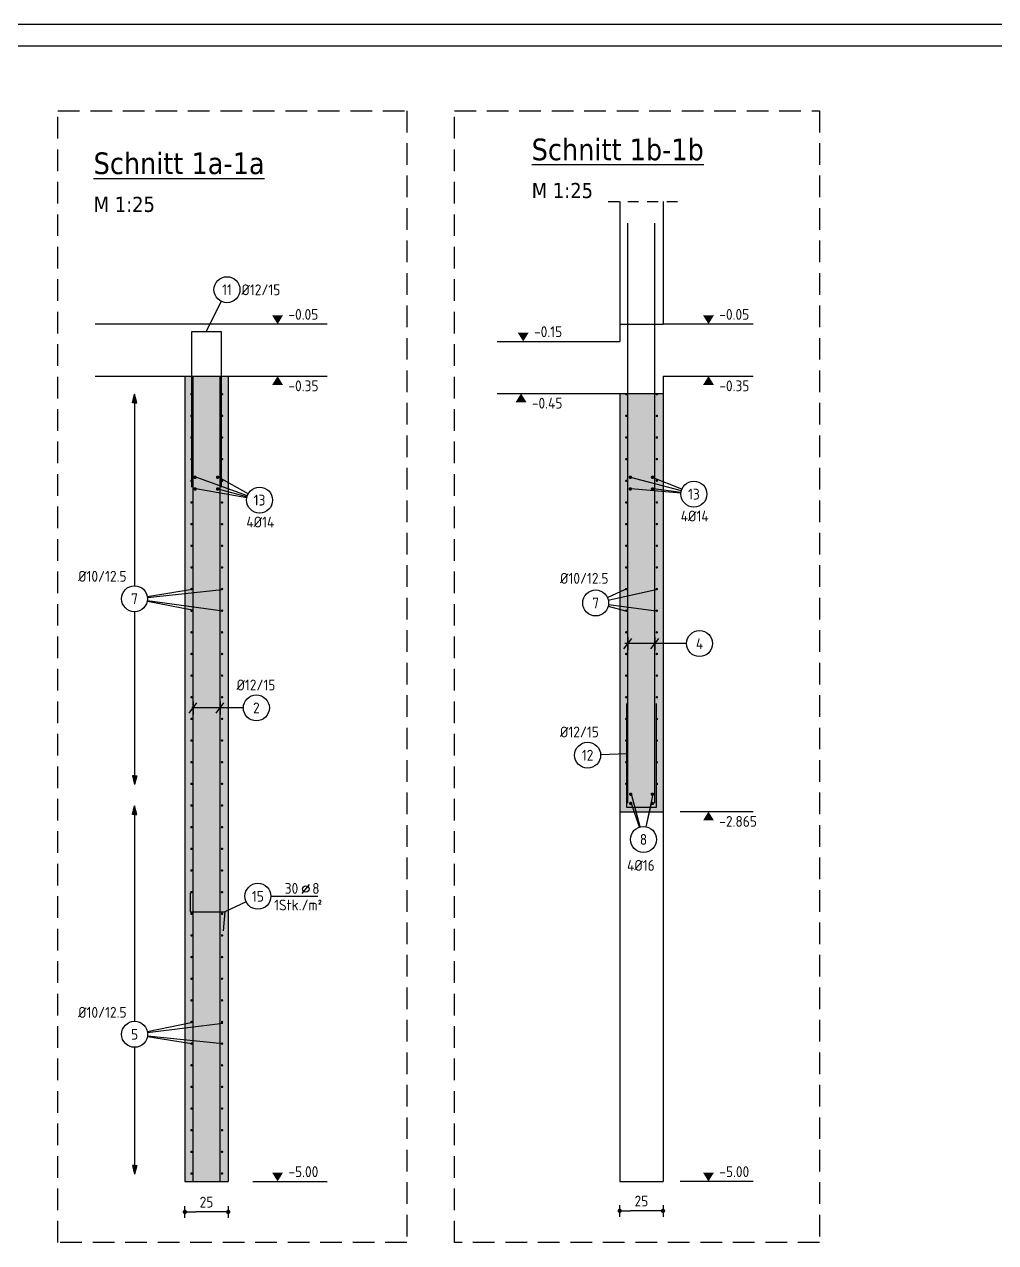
# Model space of a CAD drawing. Extents: x 0.7 to 77.6, y 0 to 35.
# Drawn here: x 14.77 to 25.98, y 15.63 to 29.7 of the extents above; entities that cross this region are included whole.
import ezdxf
from ezdxf.enums import TextEntityAlignment as Align

# ---------------------------------------------------------------- set-up
doc = ezdxf.new("R2010")
doc.units = 0
doc.header["$LTSCALE"] = 0.5
for name, pattern in [('AUSGEZOGEN', [1000.01, 1000, 0.01]), ('HIDDEN', [0.375, 0.25, -0.125]), ('STRICHLINIE', [0.75, 0.5, -0.25])]:
    doc.linetypes.add(name, pattern=pattern)
for name, color, linetype in [('AFU', 7, 'Continuous'), ('BETON', 7, 'Continuous'), ('DETAIL', 7, 'Continuous'), ('grau_mittel', 7, 'Continuous'), ('HILFE', 7, 'Continuous'), ('koten', 7, 'Continuous'), ('MASSE', 7, 'Continuous'), ('OBJEKT', 7, 'Continuous'), ('RAHMEN', 7, 'Continuous'), ('RND', 7, 'Continuous'), ('RND-1', 7, 'Continuous'), ('TEXT', 7, 'Continuous')]:
    doc.layers.add(name, color=color, linetype=linetype)
doc.styles.add('helv', font='tahoma.ttf')
doc.styles.add('txt', font='isocp.shx')
doc.linetypes.add('AFU_50K', pattern='A,0.15,["/",Standard,S=0.2,R=0,X=-0.01,Y=-0.1],0.07,["/",Standard,S=0.2,R=0,X=-0.01,Y=-0.1],0.15', length=0.37)
doc.dimstyles.new('DOT_I', dxfattribs={"dimscale": 0.5, "dimtxt": 0.25, "dimasz": 0.25, "dimexe": 0.1, "dimexo": 0.3, "dimgap": 0.1, "dimtad": 1, "dimdec": 3, "dimzin": 3, "dimtxsty": 'txt', "dimblk": 'DOT', "dimblk1": 'DOT', "dimblk2": 'DOT', "dimsah": 1, "dimcen": 0.1, "dimse1": 1, "dimse2": 1, "dimazin": 0, "dimtfac": 1, "dimtdec": 4, "dimtix": 1, "dimtmove": 2, "dimatfit": 3, "dimfxl": 0, "dimtvp": 1, "dimtolj": 1, "dimtzin": 0, "dimarcsym": 0})

# ---------------------------------------------------------------- blocks, each defined once
blk = doc.blocks.new('okrd_u')
at = {"layer": 'koten', "color": 7, "linetype": 'Continuous'}
blk.add_solid([(-0.125, -0.202), (0.125, -0.202), (0, 0)], dxfattribs=at)
at = {"layer": 'koten', "style": 'txt'}
blk.add_attdef('OKRD', (0.25, -0.35), '', height=0.25, dxfattribs=at)
blk = doc.blocks.new('okrd_o')
at = {"layer": 'koten', "color": 7, "linetype": 'Continuous'}
blk.add_solid([(-0.125, 0.202), (0.125, 0.202), (0, 0)], dxfattribs=at)
at = {"layer": 'koten', "style": 'txt'}
blk.add_attdef('OKRD', (0.25, 0.1), '', height=0.25, dxfattribs=at)
blk = doc.blocks.new('DOT')
at = {"layer": 'MASSE', "color": 7, "linetype": 'Continuous'}
for p, q in [((0, 0), (-1, 0)), ((0, 0.54), (0, -0.54))]:
    blk.add_line(p, q, dxfattribs=at)
at = {"layer": 'MASSE', "color": 7, "linetype": 'Continuous', "const_width": 0.2}
blk.add_lwpolyline([(-0.1, 0, 1), (0.1, 0, 1)], format="xyb", close=True, dxfattribs=at)
blk = doc.blocks.new('*D1198')
at = {"layer": 'Defpoints', "color": 0, "linetype": 'AUSGEZOGEN', "transparency": 16777216}
for p in [(16.621, 15.986), (16.621, 15.986), (17.121, 15.986)]:
    blk.add_point(p, dxfattribs=at)
at = {"layer": 'MASSE', "color": 0, "linetype": 'AUSGEZOGEN', "lineweight": -2, "transparency": 16777216}
blk.add_line((16.996, 15.986), (16.746, 15.986), dxfattribs=at)
at = {"layer": 'MASSE', "color": 0, "linetype": 'AUSGEZOGEN', "lineweight": -2, "transparency": 16777216, "xscale": 0.125, "yscale": 0.125, "zscale": 0.125, "rotation": 180}
blk.add_blockref('DOT', (16.621, 15.986), dxfattribs=at)
at = {"layer": 'MASSE', "color": 0, "linetype": 'AUSGEZOGEN', "lineweight": -2, "transparency": 16777216, "xscale": 0.125, "yscale": 0.125, "zscale": 0.125}
blk.add_blockref('DOT', (17.121, 15.986), dxfattribs=at)
at = {"layer": 'MASSE', "color": 0, "linetype": 'AUSGEZOGEN', "transparency": 16777216, "insert": (16.871, 16.099), "char_height": 0.125, "attachment_point": 5, "style": 'txt'}
blk.add_mtext('\\A1;25', dxfattribs=at)
blk = doc.blocks.new('RND_HIN')
at = {"layer": 'RND', "color": 7, "linetype": 'Continuous'}
blk.add_circle((0, 0), 0.3, dxfattribs=at)
at = {"layer": 'RND', "color": 7, "linetype": 'Continuous', "style": 'txt'}
blk.add_attdef('POSI', text='', height=0.25, dxfattribs=at).set_placement((0, 0), align=Align.MIDDLE)
blk = doc.blocks.new('lei_gre')
at = {"layer": 'RND', "color": 7, "linetype": 'Continuous'}
for p, q in [((-0.09, -0.12), (0.09, 0.12)), ((0, 0.15), (0, -0.15))]:
    blk.add_line(p, q, dxfattribs=at)
blk = doc.blocks.new('RND_LEI')
at = {"layer": 'RND', "color": 7, "linetype": 'Continuous'}
blk.add_line((1.022, 0.066), (1.19, 0.27), dxfattribs=at)
for centre, radius in [((0, 0), 0.3), ((1.106, 0.168), 0.075)]:
    blk.add_circle(centre, radius, dxfattribs=at)
at = {"layer": 'RND', "color": 7, "linetype": 'Continuous', "style": 'txt'}
blk.add_attdef('ANZ', text='', height=0.25, dxfattribs=at).set_placement((0.931, 0.057), align=Align.RIGHT)
for tag, p in [('DUM', (1.253, 0.057)), ('ABSTD', (1.674, 0.057)), ('POSTXT', (0.374, -0.327))]:
    blk.add_attdef(tag, p, '', height=0.25, dxfattribs=at)
blk.add_attdef('POSL', text='', height=0.25, dxfattribs=at).set_placement((0, 0), align=Align.MIDDLE)
blk = doc.blocks.new('Pfeillinie')
at = {"layer": 'TEXT', "linetype": 'Continuous'}
blk.add_hatch(color=7, dxfattribs=at).paths.add_polyline_path([(0, 0), (-0.8, 0.2), (-0.8, 0), (-0.8, -0.2)])
at = {"layer": 'TEXT', "color": 7, "linetype": 'Continuous'}
for p, q in [((-0.8, 0), (-0.8, 0.2)), ((-0.8, 0.2), (0, 0)), ((-0.8, 0), (-0.8, -0.2)), ((-0.8, -0.2), (0, 0))]:
    blk.add_line(p, q, dxfattribs=at)
blk = doc.blocks.new('*D1199')
at = {"layer": 'Defpoints', "color": 0, "linetype": 'AUSGEZOGEN', "transparency": 16777216}
for p in [(21.64, 15.998), (21.64, 15.998), (22.14, 15.998)]:
    blk.add_point(p, dxfattribs=at)
at = {"layer": 'MASSE', "color": 0, "linetype": 'AUSGEZOGEN', "lineweight": -2, "transparency": 16777216}
blk.add_line((22.015, 15.998), (21.765, 15.998), dxfattribs=at)
at = {"layer": 'MASSE', "color": 0, "linetype": 'AUSGEZOGEN', "lineweight": -2, "transparency": 16777216, "xscale": 0.125, "yscale": 0.125, "zscale": 0.125, "rotation": 180}
blk.add_blockref('DOT', (21.64, 15.998), dxfattribs=at)
at = {"layer": 'MASSE', "color": 0, "linetype": 'AUSGEZOGEN', "lineweight": -2, "transparency": 16777216, "xscale": 0.125, "yscale": 0.125, "zscale": 0.125}
blk.add_blockref('DOT', (22.14, 15.998), dxfattribs=at)
at = {"layer": 'MASSE', "color": 0, "linetype": 'AUSGEZOGEN', "transparency": 16777216, "insert": (21.89, 16.111), "char_height": 0.125, "attachment_point": 5, "style": 'txt'}
blk.add_mtext('\\A1;25', dxfattribs=at)
blk = doc.blocks.new('A1-35-0')
at = {"layer": 'RAHMEN'}
blk.add_line((118.9, 59.4), (0, 59.4), dxfattribs=at)
at = {"layer": 'RAHMEN', "color": 5}
blk.add_line((118.4, 58.9), (2, 58.9), dxfattribs=at)

msp = doc.modelspace()

# ---------------------------------------------------------------- hatches: boundary and pattern name
at = {"layer": 'grau_mittel'}
for points in [[(17.121, 25.638), (16.621, 25.638), (16.621, 16.338), (17.121, 16.338)], [(22.14, 25.438), (21.64, 25.438), (21.64, 20.608), (22.14, 20.608)]]:
    msp.add_hatch(color=61, dxfattribs=at).paths.add_polyline_path(points)

# ---------------------------------------------------------------- linework, layer by layer
at = {"layer": 'AFU', "color": 8, "linetype": 'AFU_50K'}
for p, q in [((21.64, 26.238), (22.14, 26.238)), ((16.621, 25.638), (17.121, 25.638)), ((21.64, 25.438), (22.14, 25.438)), ((16.621, 16.338), (17.121, 16.338)), ((21.64, 16.338), (22.14, 16.338))]:
    msp.add_line(p, q, dxfattribs=at)
at = {"layer": 'BETON', "color": 6, "linetype": 'AUSGEZOGEN'}
for p, q in [((21.64, 27.654), (21.64, 26.038)), ((22.14, 27.654), (22.14, 26.238)), ((18.264, 26.238), (15.586, 26.238)), ((23.18, 26.238), (22.14, 26.238)), ((20.226, 26.038), (21.64, 26.038)), ((15.586, 25.638), (16.621, 25.638)), ((16.621, 25.638), (16.621, 16.338)), ((17.121, 25.638), (17.121, 16.338)), ((17.121, 25.638), (18.264, 25.638)), ((22.14, 25.638), (22.14, 20.608)), ((22.14, 25.638), (23.18, 25.638)), ((20.226, 25.438), (21.64, 25.438)), ((21.64, 25.438), (21.64, 20.608)), ((21.64, 20.608), (22.14, 20.608))]:
    msp.add_line(p, q, dxfattribs=at)
at = {"layer": 'DETAIL', "color": 102, "linetype": 'STRICHLINIE'}
for points in [[(15.156, 15.631), (15.156, 28.703), (19.183, 28.703), (19.183, 15.631)], [(19.731, 15.631), (19.731, 28.703), (23.946, 28.703), (23.946, 15.631)]]:
    msp.add_lwpolyline(points, close=True, dxfattribs=at)
at = {"layer": 'HILFE', "color": 102, "linetype": 'HIDDEN'}
msp.add_line((21.507, 27.654), (22.319, 27.654), dxfattribs=at)
at = {"layer": 'HILFE', "color": 102, "linetype": 'AUSGEZOGEN'}
for p, q in [((23.18, 20.608), (22.339, 20.608)), ((17.407, 16.338), (18.264, 16.338)), ((23.18, 16.338), (22.339, 16.338))]:
    msp.add_line(p, q, dxfattribs=at)
at = {"layer": 'OBJEKT', "color": 7, "linetype": 'AUSGEZOGEN'}
for p, q in [((21.64, 20.608), (21.64, 16.338)), ((22.14, 20.608), (22.14, 16.338))]:
    msp.add_line(p, q, dxfattribs=at)
at = {"layer": 'RND', "color": 102, "linetype": 'AUSGEZOGEN'}
for p, q in [((17.04, 26.502), (16.865, 26.154)), ((17.342, 24.257), (16.749, 24.47)), ((17.352, 24.279), (17.009, 24.47)), ((22.351, 24.313), (21.752, 24.47)), ((22.357, 24.331), (22.008, 24.47)), ((17.335, 24.232), (16.749, 24.335)), ((17.338, 24.244), (16.989, 24.335)), ((22.346, 24.287), (21.772, 24.335)), ((22.347, 24.294), (22.028, 24.335)), ((16.188, 23.092), (16.705, 23.179)), ((16.189, 23.083), (17.052, 23.173)), ((21.498, 23.081), (21.708, 23.179)), ((21.508, 23.051), (22.075, 23.179)), ((16.188, 23.038), (16.705, 22.938)), ((16.189, 23.047), (17.058, 22.926)), ((21.507, 22.98), (21.708, 22.929)), ((21.51, 22.999), (22.061, 22.929)), ((22.411, 22.549), (21.7, 22.549)), ((17.296, 21.806), (16.7, 21.806)), ((21.419, 21.267), (21.72, 21.28)), ((21.876, 20.433), (21.777, 20.809)), ((21.867, 20.43), (21.777, 20.703)), ((21.946, 20.434), (22.026, 20.809)), ((21.946, 20.434), (22.006, 20.703)), ((17.328, 19.567), (17.081, 19.45)), ((16.188, 18.068), (16.694, 18.173)), ((16.19, 18.056), (17.059, 18.166)), ((16.189, 18.013), (16.699, 17.932)), ((16.19, 18.021), (17.061, 17.929))]:
    msp.add_line(p, q, dxfattribs=at)
at = {"layer": 'RND', "color": 7, "linetype": 'AUSGEZOGEN'}
msp.add_line((17.614, 19.631), (18.154, 19.631), dxfattribs=at)
at = {"layer": 'RND', "color": 1, "linetype": 'AUSGEZOGEN'}
for points in [[(21.734, 20.706), (21.734, 27.406)], [(22.045, 20.706), (22.045, 27.406)], [(16.701, 24.354), (16.701, 26.154), (17.041, 26.154), (17.041, 24.354)], [(16.715, 16.338), (16.715, 25.638)], [(17.027, 16.338), (17.027, 25.638)], [(22.06, 21.858), (22.06, 20.658), (21.72, 20.658), (21.72, 21.858)]]:
    msp.add_lwpolyline(points, dxfattribs=at)
at = {"layer": 'RND', "color": 102, "linetype": 'AUSGEZOGEN'}
for points in [[(16.04, 25.429), (16.04, 23.217)], [(16.04, 22.917), (16.04, 20.922)], [(16.041, 20.674), (16.041, 18.187)], [(16.041, 17.887), (16.041, 16.421)]]:
    msp.add_lwpolyline(points, dxfattribs=at)
at = {"layer": 'RND', "color": 7, "linetype": 'AUSGEZOGEN'}
for points, const_width in [([(16.69, 25.429, 1), (16.704, 25.429, 1)], 0.014), ([(17.043, 25.429, 1), (17.057, 25.429, 1)], 0.014), ([(21.708, 25.429, 1), (21.722, 25.429, 1)], 0.014), ([(22.061, 25.429, 1), (22.075, 25.429, 1)], 0.014), ([(16.69, 25.179, 1), (16.704, 25.179, 1)], 0.014), ([(17.043, 25.179, 1), (17.057, 25.179, 1)], 0.014), ([(21.708, 25.179, 1), (21.722, 25.179, 1)], 0.014), ([(22.061, 25.179, 1), (22.075, 25.179, 1)], 0.014), ([(16.69, 24.929, 1), (16.704, 24.929, 1)], 0.014), ([(17.043, 24.929, 1), (17.057, 24.929, 1)], 0.014), ([(21.708, 24.929, 1), (21.722, 24.929, 1)], 0.014), ([(22.061, 24.929, 1), (22.075, 24.929, 1)], 0.014), ([(16.69, 24.679, 1), (16.704, 24.679, 1)], 0.014), ([(17.043, 24.679, 1), (17.057, 24.679, 1)], 0.014), ([(21.708, 24.679, 1), (21.722, 24.679, 1)], 0.014), ([(22.061, 24.679, 1), (22.075, 24.679, 1)], 0.014), ([(16.729, 24.47, 1), (16.749, 24.47, 1)], 0.02), ([(16.989, 24.47, 1), (17.009, 24.47, 1)], 0.02), ([(21.752, 24.47, 1), (21.772, 24.47, 1)], 0.02), ([(22.008, 24.47, 1), (22.028, 24.47, 1)], 0.02), ([(16.69, 24.429, 1), (16.704, 24.429, 1)], 0.014), ([(16.729, 24.335, 1), (16.749, 24.335, 1)], 0.02), ([(16.989, 24.335, 1), (17.009, 24.335, 1)], 0.02), ([(17.043, 24.429, 1), (17.057, 24.429, 1)], 0.014), ([(21.708, 24.429, 1), (21.722, 24.429, 1)], 0.014), ([(21.752, 24.335, 1), (21.772, 24.335, 1)], 0.02), ([(22.008, 24.335, 1), (22.028, 24.335, 1)], 0.02), ([(22.061, 24.429, 1), (22.075, 24.429, 1)], 0.014), ([(16.69, 24.179, 1), (16.704, 24.179, 1)], 0.014), ([(17.043, 24.179, 1), (17.057, 24.179, 1)], 0.014), ([(21.708, 24.179, 1), (21.722, 24.179, 1)], 0.014), ([(22.061, 24.179, 1), (22.075, 24.179, 1)], 0.014), ([(16.69, 23.929, 1), (16.704, 23.929, 1)], 0.014), ([(17.043, 23.929, 1), (17.057, 23.929, 1)], 0.014), ([(21.708, 23.929, 1), (21.722, 23.929, 1)], 0.014), ([(22.061, 23.929, 1), (22.075, 23.929, 1)], 0.014), ([(16.69, 23.679, 1), (16.704, 23.679, 1)], 0.014), ([(17.043, 23.679, 1), (17.057, 23.679, 1)], 0.014), ([(21.708, 23.679, 1), (21.722, 23.679, 1)], 0.014), ([(22.061, 23.679, 1), (22.075, 23.679, 1)], 0.014), ([(16.69, 23.429, 1), (16.704, 23.429, 1)], 0.014), ([(17.043, 23.429, 1), (17.057, 23.429, 1)], 0.014), ([(21.708, 23.429, 1), (21.722, 23.429, 1)], 0.014), ([(22.061, 23.429, 1), (22.075, 23.429, 1)], 0.014), ([(16.69, 23.179, 1), (16.704, 23.179, 1)], 0.014), ([(17.043, 23.179, 1), (17.057, 23.179, 1)], 0.014), ([(21.708, 23.179, 1), (21.722, 23.179, 1)], 0.014), ([(22.061, 23.179, 1), (22.075, 23.179, 1)], 0.014), ([(16.69, 22.929, 1), (16.704, 22.929, 1)], 0.014), ([(17.043, 22.929, 1), (17.057, 22.929, 1)], 0.014), ([(21.708, 22.929, 1), (21.722, 22.929, 1)], 0.014), ([(22.061, 22.929, 1), (22.075, 22.929, 1)], 0.014), ([(16.69, 22.679, 1), (16.704, 22.679, 1)], 0.014), ([(17.043, 22.679, 1), (17.057, 22.679, 1)], 0.014), ([(21.708, 22.679, 1), (21.722, 22.679, 1)], 0.014), ([(22.061, 22.679, 1), (22.075, 22.679, 1)], 0.014), ([(16.69, 22.429, 1), (16.704, 22.429, 1)], 0.014), ([(17.043, 22.429, 1), (17.057, 22.429, 1)], 0.014), ([(21.708, 22.429, 1), (21.722, 22.429, 1)], 0.014), ([(22.061, 22.429, 1), (22.075, 22.429, 1)], 0.014), ([(16.69, 22.179, 1), (16.704, 22.179, 1)], 0.014), ([(17.043, 22.179, 1), (17.057, 22.179, 1)], 0.014), ([(21.708, 22.179, 1), (21.722, 22.179, 1)], 0.014), ([(22.061, 22.179, 1), (22.075, 22.179, 1)], 0.014), ([(16.69, 21.929, 1), (16.704, 21.929, 1)], 0.014), ([(17.043, 21.929, 1), (17.057, 21.929, 1)], 0.014), ([(21.708, 21.929, 1), (21.722, 21.929, 1)], 0.014), ([(22.061, 21.929, 1), (22.075, 21.929, 1)], 0.014), ([(16.69, 21.679, 1), (16.704, 21.679, 1)], 0.014), ([(17.043, 21.679, 1), (17.057, 21.679, 1)], 0.014), ([(21.708, 21.679, 1), (21.722, 21.679, 1)], 0.014), ([(22.061, 21.679, 1), (22.075, 21.679, 1)], 0.014), ([(16.69, 21.429, 1), (16.704, 21.429, 1)], 0.014), ([(17.043, 21.429, 1), (17.057, 21.429, 1)], 0.014), ([(21.708, 21.429, 1), (21.722, 21.429, 1)], 0.014), ([(22.061, 21.429, 1), (22.075, 21.429, 1)], 0.014), ([(16.69, 21.179, 1), (16.704, 21.179, 1)], 0.014), ([(17.043, 21.179, 1), (17.057, 21.179, 1)], 0.014), ([(21.708, 21.179, 1), (21.722, 21.179, 1)], 0.014), ([(22.061, 21.179, 1), (22.075, 21.179, 1)], 0.014), ([(16.69, 20.929, 1), (16.704, 20.929, 1)], 0.014), ([(17.043, 20.929, 1), (17.057, 20.929, 1)], 0.014), ([(21.708, 20.929, 1), (21.722, 20.929, 1)], 0.014), ([(21.757, 20.809, 1), (21.777, 20.809, 1)], 0.02), ([(22.006, 20.809, 1), (22.026, 20.809, 1)], 0.02), ([(22.061, 20.929, 1), (22.075, 20.929, 1)], 0.014), ([(16.69, 20.679, 1), (16.704, 20.679, 1)], 0.014), ([(17.043, 20.679, 1), (17.057, 20.679, 1)], 0.014), ([(21.757, 20.703, 1), (21.777, 20.703, 1)], 0.02), ([(22.006, 20.703, 1), (22.026, 20.703, 1)], 0.02), ([(16.69, 20.429, 1), (16.704, 20.429, 1)], 0.014), ([(17.043, 20.429, 1), (17.057, 20.429, 1)], 0.014), ([(16.69, 20.179, 1), (16.704, 20.179, 1)], 0.014), ([(17.043, 20.179, 1), (17.057, 20.179, 1)], 0.014), ([(16.69, 19.929, 1), (16.704, 19.929, 1)], 0.014), ([(17.043, 19.929, 1), (17.057, 19.929, 1)], 0.014), ([(16.69, 19.679, 1), (16.704, 19.679, 1)], 0.014), ([(17.043, 19.679, 1), (17.057, 19.679, 1)], 0.014), ([(16.69, 19.429, 1), (16.704, 19.429, 1)], 0.014), ([(17.043, 19.429, 1), (17.057, 19.429, 1)], 0.014), ([(16.69, 19.179, 1), (16.704, 19.179, 1)], 0.014), ([(17.043, 19.179, 1), (17.057, 19.179, 1)], 0.014), ([(16.69, 18.929, 1), (16.704, 18.929, 1)], 0.014), ([(17.043, 18.929, 1), (17.057, 18.929, 1)], 0.014), ([(16.69, 18.679, 1), (16.704, 18.679, 1)], 0.014), ([(17.043, 18.679, 1), (17.057, 18.679, 1)], 0.014), ([(16.69, 18.429, 1), (16.704, 18.429, 1)], 0.014), ([(17.043, 18.429, 1), (17.057, 18.429, 1)], 0.014), ([(16.69, 18.179, 1), (16.704, 18.179, 1)], 0.014), ([(17.043, 18.179, 1), (17.057, 18.179, 1)], 0.014), ([(16.69, 17.929, 1), (16.704, 17.929, 1)], 0.014), ([(17.043, 17.929, 1), (17.057, 17.929, 1)], 0.014), ([(16.69, 17.679, 1), (16.704, 17.679, 1)], 0.014), ([(17.043, 17.679, 1), (17.057, 17.679, 1)], 0.014), ([(16.69, 17.429, 1), (16.704, 17.429, 1)], 0.014), ([(17.043, 17.429, 1), (17.057, 17.429, 1)], 0.014), ([(16.69, 17.179, 1), (16.704, 17.179, 1)], 0.014), ([(17.043, 17.179, 1), (17.057, 17.179, 1)], 0.014), ([(16.69, 16.929, 1), (16.704, 16.929, 1)], 0.014), ([(17.043, 16.929, 1), (17.057, 16.929, 1)], 0.014), ([(16.69, 16.679, 1), (16.704, 16.679, 1)], 0.014), ([(17.043, 16.679, 1), (17.057, 16.679, 1)], 0.014), ([(16.69, 16.429, 1), (16.704, 16.429, 1)], 0.014), ([(17.043, 16.429, 1), (17.057, 16.429, 1)], 0.014)]:
    msp.add_lwpolyline(points, format="xyb", close=True, dxfattribs=dict(at, const_width=const_width))
at = {"layer": 'RND-1', "color": 1, "linetype": 'AUSGEZOGEN'}
msp.add_lwpolyline([(16.681, 19.67), (16.681, 19.45), (17.081, 19.45), (17.062, 19.231)], dxfattribs=at)

# ---------------------------------------------------------------- block references
at = {"layer": 'koten', "color": 1, "linetype": 'AUSGEZOGEN', "xscale": 0.5, "yscale": 0.5, "zscale": 0.5}
for name, p, values in [('okrd_o', (17.691, 26.238), {'OKRD': '-0.05'}), ('okrd_o', (22.664, 26.238), {'OKRD': '-0.05'}), ('okrd_u', (17.691, 25.638), {'OKRD': '-0.35'}), ('okrd_u', (22.664, 25.638), {'OKRD': '-0.35'})]:
    msp.add_blockref(name, p, dxfattribs=at).add_auto_attribs(values)
at = {"layer": 'koten', "color": 7, "linetype": 'AUSGEZOGEN', "xscale": 0.5, "yscale": 0.5, "zscale": 0.5}
for name, p, values in [('okrd_o', (20.526, 26.038), {'OKRD': '-0.15'}), ('okrd_u', (20.501, 25.438), {'OKRD': '-0.45'})]:
    msp.add_blockref(name, p, dxfattribs=at).add_auto_attribs(values)
at = {"layer": 'koten', "color": 102, "linetype": 'AUSGEZOGEN', "xscale": 0.5, "yscale": 0.5, "zscale": 0.5}
msp.add_blockref('okrd_u', (22.664, 20.608), dxfattribs=at).add_auto_attribs({'OKRD': '-2.865'})
at = {"layer": 'koten', "color": 7, "linetype": 'AUSGEZOGEN'}
ref = msp.add_blockref('okrd_o', (17.691, 16.338), dxfattribs=dict(at, xscale=0.5, yscale=0.5, zscale=0.5))
ref.add_attrib('OKRD', '-5.00', (17.816, 16.388), dxfattribs={"layer": '0', "color": 0, "linetype": 'ByBlock', "height": 0.125, "style": 'txt'})
ref = msp.add_blockref('okrd_o', (22.664, 16.338), dxfattribs=dict(at, xscale=0.5, yscale=0.5, zscale=0.5))
ref.add_attrib('OKRD', '-5.00', (22.789, 16.388), dxfattribs={"layer": '0', "color": 0, "linetype": 'ByBlock', "height": 0.125, "style": 'txt'})
at = {"layer": 'RAHMEN', "color": 191, "linetype": 'AUSGEZOGEN', "xscale": 0.5, "yscale": 0.5, "zscale": 0.5}
msp.add_blockref('A1-35-0', (0.665, 0), dxfattribs=at)
at = {"layer": 'RND', "color": 7, "linetype": 'AUSGEZOGEN', "xscale": 0.5, "yscale": 0.5, "zscale": 0.5}
for name, p, values in [('RND_HIN', (17.107, 26.636), {'POSI': '11'}), ('RND_HIN', (17.483, 24.206), {'POSI': '13'}), ('RND_HIN', (22.496, 24.275), {'POSI': '13'}), ('RND_HIN', (16.04, 23.067), {'POSI': '7'}), ('RND_HIN', (21.362, 23.018), {'POSI': '7'}), ('RND_HIN', (22.561, 22.549), {'POSI': '4'}), ('RND_HIN', (17.446, 21.806), {'POSI': '2'}), ('RND_HIN', (21.269, 21.26), {'POSI': '12'}), ('RND_HIN', (21.914, 20.287), {'POSI': '8'}), ('RND_LEI', (17.464, 19.631), {'POSL': '15', 'DUM': '8', 'ANZ': '30', 'POSTXT': '1Stk./m²'}), ('RND_HIN', (16.041, 18.037), {'POSI': '5'})]:
    msp.add_blockref(name, p, dxfattribs=at).add_auto_attribs(values)
at = {"layer": 'RND', "color": 102, "linetype": 'AUSGEZOGEN', "xscale": 0.125, "yscale": 0.125, "zscale": 0.125}
for p, rotation in [((16.04, 25.429), 90), ((16.04, 20.922), 270), ((16.041, 20.674), 90), ((16.041, 16.421), 270)]:
    msp.add_blockref('Pfeillinie', p, dxfattribs=dict(at, rotation=rotation))
at = {"layer": 'RND', "color": 7, "linetype": 'AUSGEZOGEN', "xscale": 0.5, "yscale": 0.5, "zscale": 0.5}
for p in [(21.734, 22.549), (22.045, 22.549), (16.715, 21.806), (17.027, 21.806)]:
    msp.add_blockref('lei_gre', p, dxfattribs=at)

# ---------------------------------------------------------------- texts
at = {"layer": 'TEXT', "color": 6, "linetype": 'AUSGEZOGEN', "style": 'helv'}
for s, p in [('%%uSchnitt 1b-1b', (20.624, 28.131)), ('%%uSchnitt 1a-1a', (15.568, 27.971))]:
    msp.add_text(s, height=0.25, dxfattribs=at).set_placement(p)
at = {"layer": 'TEXT', "color": 1, "linetype": 'AUSGEZOGEN', "style": 'helv'}
for p in [(20.624, 27.694), (15.568, 27.534)]:
    msp.add_text('M 1:25', height=0.175, dxfattribs=at).set_placement(p)
at = {"layer": 'TEXT', "color": 7, "linetype": 'AUSGEZOGEN', "style": 'txt'}
for s, p in [('%%C12/15', (17.274, 26.572)), ('4%%C14', (22.344, 23.959)), ('4%%C14', (17.331, 23.89)), ('%%C10/12.5', (15.389, 23.264)), ('%%C10/12.5', (20.951, 23.24)), ('%%C12/15', (17.217, 22.008)), ('%%C12/15', (20.95, 21.466)), ('4%%C16', (21.724, 19.925)), ('%%C10/12.5', (15.389, 18.228))]:
    msp.add_text(s, height=0.125, dxfattribs=at).set_placement(p)

# ---------------------------------------------------------------- dimensions: what is measured, and where the dimension line sits
at = {"layer": 'MASSE', "color": 7, "linetype": 'AUSGEZOGEN'}
for base, p1, p2, picture, middle in [((16.621, 15.986), (17.121, 15.986), (16.621, 15.986), '*D1198', (16.871, 16.099)), ((21.64, 15.998), (22.14, 15.998), (21.64, 15.998), '*D1199', (21.89, 16.111))]:
    dim = msp.add_linear_dim(base=base, p1=p1, p2=p2, dimstyle='DOT_I', override={"dimdec": 0, "dimlfac": 50}, dxfattribs=at)
    dim.commit()
    dim.dimension.update_dxf_attribs({"geometry": picture, "text_midpoint": middle})

doc.saveas('drawing.dxf')
